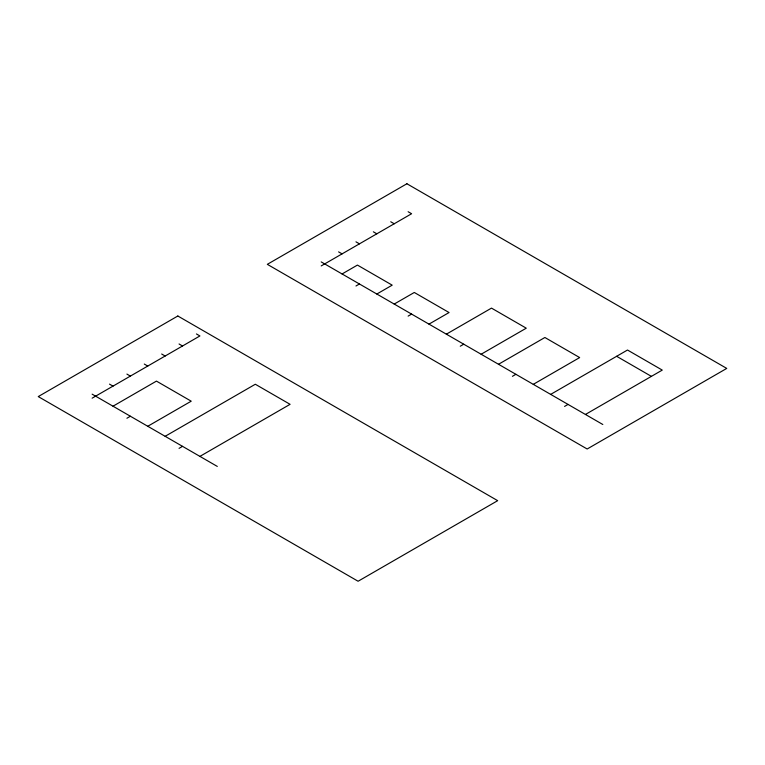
<?xml version="1.0" encoding="UTF-8"?>
<svg xmlns="http://www.w3.org/2000/svg" width="765" height="765" viewBox="0 0 765 765"><rect width="100%" height="100%" fill="white"/><g stroke="black" fill="none" stroke-linecap="round" stroke-linejoin="round"><path stroke-width="1.15" d="M92.135 398.173L199.914 335.95L196.433 333.942M321.204 265.924L411.599 213.731L408.128 211.723M113 406.205L156.452 381.113L191.221 401.185L147.76 426.277M342.07 273.956L357.437 265.082L392.196 285.154L376.829 294.028M126.904 418.245L130.375 416.236M355.974 285.995L359.454 283.987M165.144 436.308L255.319 384.25L290.088 404.322L199.914 456.389M394.214 304.059L414.295 292.469L449.065 312.541L428.983 324.13M179.048 448.357L182.529 446.349M408.128 316.108L411.599 314.099M446.368 334.171L491.493 308.113L526.263 328.185L481.128 354.243M460.272 346.21L463.753 344.202M498.512 364.274L544.89 337.499L579.66 357.571L533.281 384.346M512.426 376.323L515.897 374.315M550.666 394.386L627.501 350.026L662.26 370.097L585.435 414.458M564.57 406.425L568.051 404.417M390.743 221.764L394.214 223.772M616.638 356.299L651.398 376.37M373.358 231.805L376.829 233.803M355.974 241.836L359.454 243.844M338.589 251.876L342.07 253.875M321.204 261.907L602.81 424.489M179.048 343.982L182.529 345.99M161.673 354.013L165.144 356.021M144.289 364.054L147.76 366.062M126.904 374.085L130.375 376.093M109.519 384.126L113 386.134M92.135 394.157L217.298 466.421M177.834 316.002L38.25 396.586L358.097 581.247L497.68 500.664L177.834 316.002M406.904 183.753L267.32 264.336L587.166 448.998L726.75 368.414L406.904 183.753"/></g></svg>
